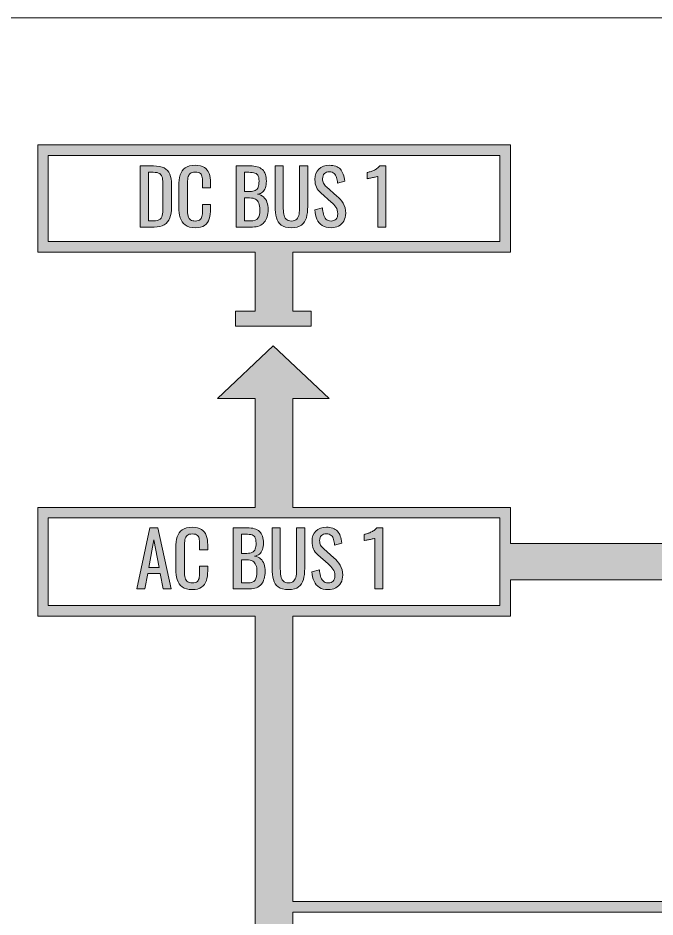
# Model space of a CAD drawing. Header units: inches. Extents: x 290.3 to 322.7, y 391.4 to 401.6.
# Drawn here: x 294.89 to 299.11, y 395.65 to 401.6 of the extents above; entities that cross this region are included whole.
import ezdxf

# ---------------------------------------------------------------- set-up
doc = ezdxf.new("R2010")
doc.units = ezdxf.units.IN
doc.header["$MEASUREMENT"] = 0
for name, color, linetype in [('Elec_Holes v6_0', 7, 'Continuous'), ('LINES', 7, 'Continuous'), ('TEXT', 7, 'Continuous')]:
    doc.layers.add(name, color=color, linetype=linetype)

# ---------------------------------------------------------------- blocks, each defined once
blk = doc.blocks.new('block 63')
at = {"layer": 'Elec_Holes v6_0', "lineweight": 0}
blk.add_lwpolyline([(290.25, 401.6), (322.75, 401.6)], dxfattribs=at)
blk = doc.blocks.new('block 255')
at = {"layer": 'LINES'}
h = blk.add_hatch(color=7, dxfattribs=at)
h.dxf.hatch_style = 2
h.paths.add_polyline_path([(298.15, 400.05), (298.15, 400.76), (295.02, 400.76), (295.02, 400.05), (296.46, 400.05), (296.46, 399.66), (296.33, 399.66), (296.33, 399.56), (296.83, 399.56), (296.83, 399.66), (296.71, 399.66), (296.71, 400.05)])
h.paths.add_polyline_path([(295.09, 400.12), (295.09, 400.69), (298.08, 400.69), (298.08, 400.12)])
h = blk.add_hatch(color=7, dxfattribs=at)
h.dxf.hatch_style = 2
h.paths.add_polyline_path([(314.1815, 397.88), (314.91, 397.88), (314.91, 397.64), (316.35, 397.64), (316.35, 395.75), (307.52, 395.75), (307.52, 395.68), (316.35, 395.68), (316.35, 395.22), (315.44, 395.22), (315.44, 394.83), (315.51, 394.83), (315.51, 395.15), (317.44, 395.15), (317.44, 394.83), (317.51, 394.83), (317.51, 395.22), (316.6, 395.22), (316.6, 397.64), (318.04, 397.64), (318.04, 398.36), (316.6, 398.36), (316.6, 399.09), (316.83, 399.09), (316.48, 399.42), (316.12, 399.09), (316.35, 399.09), (316.35, 398.36), (314.91, 398.36), (314.91, 398.12), (314.1815, 398.12)])
h.paths.add_polyline_path([(312.1815, 398.12), (308.41, 398.12), (308.41, 398.32), (308.22, 398.12), (307.99, 398.12), (307.99, 398.36), (304.86, 398.36), (304.86, 398.12), (304.72, 398.12), (304.53, 398.32), (304.53, 398.12), (298.15, 398.12), (298.15, 398.36), (296.71, 398.36), (296.71, 399.08), (296.95, 399.08), (296.58, 399.43), (296.21, 399.08), (296.46, 399.08), (296.46, 398.36), (295.02, 398.36), (295.02, 397.64), (296.46, 397.64), (296.46, 395.22), (295.55, 395.22), (295.55, 394.83), (295.62, 394.83), (295.62, 395.15), (297.55, 395.15), (297.55, 394.83), (297.62, 394.83), (297.62, 395.22), (296.71, 395.22), (296.71, 395.68), (305.52, 395.68), (305.52, 395.75), (296.71, 395.75), (296.71, 397.64), (298.15, 397.64), (298.15, 397.88), (304.53, 397.88), (304.53, 397.68), (304.72, 397.88), (304.86, 397.88), (304.86, 397.64), (307.99, 397.64), (307.99, 397.88), (308.22, 397.88), (308.41, 397.68), (308.41, 397.88), (312.1815, 397.88)])
h.paths.add_polyline_path([(298.08, 397.71), (295.09, 397.71), (295.09, 398.29), (298.08, 398.29)])
h.paths.add_polyline_path([(307.92, 397.71), (304.93, 397.71), (304.93, 398.29), (307.92, 398.29)])
h.paths.add_polyline_path([(314.98, 397.71), (314.98, 398.29), (317.97, 398.29), (317.97, 397.71)])
at = {"layer": 'LINES', "lineweight": 0}
for points in [[(298.15, 400.05), (298.15, 400.76), (295.02, 400.76), (295.02, 400.05), (296.46, 400.05), (296.46, 399.66), (296.33, 399.66), (296.33, 399.56), (296.83, 399.56), (296.83, 399.66), (296.71, 399.66), (296.71, 400.05), (298.15, 400.05)], [(295.09, 400.12), (295.09, 400.69), (298.08, 400.69), (298.08, 400.12), (295.09, 400.12)], [(304.53, 398.12), (298.15, 398.12), (298.15, 398.36), (296.71, 398.36), (296.71, 399.08), (296.95, 399.08), (296.58, 399.43), (296.21, 399.08), (296.46, 399.08), (296.46, 398.36), (295.02, 398.36), (295.02, 397.64), (296.46, 397.64), (296.46, 395.22)], [(296.71, 395.22), (296.71, 395.68), (305.52, 395.68)], [(305.52, 395.75), (296.71, 395.75), (296.71, 397.64), (298.15, 397.64), (298.15, 397.88), (304.53, 397.88)], [(298.08, 397.71), (295.09, 397.71), (295.09, 398.29), (298.08, 398.29), (298.08, 397.71)]]:
    blk.add_lwpolyline(points, dxfattribs=at)
blk = doc.blocks.new('block 254')
at = {"layer": 'LINES'}
blk.add_blockref('block 255', (0, 0), dxfattribs=at)
blk = doc.blocks.new('block 253')
at = {"layer": 'LINES'}
blk.add_blockref('block 254', (0, 0), dxfattribs=at)
blk = doc.blocks.new('block 252')
at = {"layer": 'LINES'}
blk.add_blockref('block 253', (0, 0), dxfattribs=at)
blk = doc.blocks.new('block 258')
at = {"layer": 'TEXT'}
h = blk.add_hatch(color=7, dxfattribs=at)
h.dxf.hatch_style = 2
edge = h.paths.add_edge_path()
edge.add_spline(control_points=[(295.6982, 400.2158), (295.6982, 400.2158), (295.6982, 400.6206), (295.6982, 400.6206), (295.6982, 400.6206), (295.7861, 400.6206), (295.7861, 400.6206), (295.8159, 400.6206), (295.8398, 400.6162), (295.8574, 400.6069), (295.8745, 400.5977), (295.8872, 400.584), (295.8945, 400.5659), (295.9023, 400.5474), (295.9058, 400.5244), (295.9058, 400.4976), (295.9058, 400.4976), (295.9058, 400.3481), (295.9058, 400.3481), (295.9058, 400.3198), (295.9023, 400.2954), (295.8945, 400.2759), (295.8872, 400.2563), (295.875, 400.2412), (295.8584, 400.231), (295.8413, 400.2207), (295.8188, 400.2158), (295.7905, 400.2158), (295.7905, 400.2158), (295.6982, 400.2158), (295.6982, 400.2158)], knot_values=[0, 0, 0, 0, 1, 1, 1, 2, 2, 2, 3, 3, 3, 4, 4, 4, 5, 5, 5, 6, 6, 6, 7, 7, 7, 8, 8, 8, 9, 9, 9, 10, 10, 10, 10], degree=3, periodic=0)
edge = h.paths.add_edge_path()
edge.add_spline(control_points=[(295.7544, 400.2563), (295.7544, 400.2563), (295.7866, 400.2563), (295.7866, 400.2563), (295.8071, 400.2563), (295.8218, 400.2603), (295.8306, 400.2686), (295.8394, 400.2764), (295.8442, 400.2881), (295.8462, 400.3032), (295.8481, 400.3188), (295.8491, 400.3369), (295.8491, 400.3589), (295.8491, 400.3589), (295.8491, 400.4902), (295.8491, 400.4902), (295.8491, 400.5112), (295.8477, 400.5283), (295.8452, 400.5415), (295.8423, 400.5542), (295.8364, 400.564), (295.8276, 400.5698), (295.8184, 400.5757), (295.8042, 400.5786), (295.7852, 400.5786), (295.7852, 400.5786), (295.7544, 400.5786), (295.7544, 400.5786), (295.7544, 400.5786), (295.7544, 400.2563), (295.7544, 400.2563)], knot_values=[0, 0, 0, 0, 1, 1, 1, 2, 2, 2, 3, 3, 3, 4, 4, 4, 5, 5, 5, 6, 6, 6, 7, 7, 7, 8, 8, 8, 9, 9, 9, 10, 10, 10, 10], degree=3, periodic=0)
h = blk.add_hatch(color=7, dxfattribs=at)
h.dxf.hatch_style = 2
edge = h.paths.add_edge_path()
edge.add_spline(control_points=[(296.063, 400.2114), (296.0347, 400.2114), (296.0122, 400.2173), (295.9966, 400.2295), (295.9805, 400.2412), (295.9697, 400.2573), (295.9634, 400.2778), (295.957, 400.2983), (295.9541, 400.3208), (295.9541, 400.3457), (295.9541, 400.3457), (295.9541, 400.4888), (295.9541, 400.4888), (295.9541, 400.5161), (295.957, 400.54), (295.9634, 400.5605), (295.9697, 400.5806), (295.9805, 400.5962), (295.9966, 400.6074), (296.0122, 400.6187), (296.0347, 400.6245), (296.063, 400.6245), (296.0884, 400.6245), (296.1084, 400.6196), (296.1235, 400.6104), (296.1382, 400.6011), (296.1489, 400.5879), (296.1553, 400.5703), (296.1621, 400.5532), (296.165, 400.5322), (296.165, 400.5078), (296.165, 400.5078), (296.165, 400.4756), (296.165, 400.4756), (296.165, 400.4756), (296.1118, 400.4756), (296.1118, 400.4756), (296.1118, 400.4756), (296.1118, 400.5044), (296.1118, 400.5044), (296.1118, 400.5195), (296.1108, 400.5327), (296.1094, 400.5439), (296.1079, 400.5557), (296.104, 400.5645), (296.0972, 400.5708), (296.0903, 400.5771), (296.0791, 400.5801), (296.0635, 400.5801), (296.0479, 400.5801), (296.0361, 400.5767), (296.0288, 400.5703), (296.0215, 400.5635), (296.0166, 400.5537), (296.0146, 400.541), (296.0122, 400.5288), (296.0112, 400.5142), (296.0112, 400.4976), (296.0112, 400.4976), (296.0112, 400.3369), (296.0112, 400.3369), (296.0112, 400.3164), (296.0127, 400.3003), (296.0161, 400.2886), (296.0195, 400.2769), (296.0249, 400.2686), (296.0327, 400.2632), (296.0405, 400.2583), (296.0508, 400.2559), (296.0635, 400.2559), (296.0791, 400.2559), (296.0898, 400.2593), (296.0967, 400.2661), (296.1035, 400.2729), (296.1074, 400.2822), (296.1094, 400.2944), (296.1108, 400.3062), (296.1118, 400.3203), (296.1118, 400.3364), (296.1118, 400.3364), (296.1118, 400.3662), (296.1118, 400.3662), (296.1118, 400.3662), (296.165, 400.3662), (296.165, 400.3662), (296.165, 400.3662), (296.165, 400.3364), (296.165, 400.3364), (296.165, 400.3115), (296.1621, 400.29), (296.1562, 400.271), (296.1504, 400.2524), (296.1396, 400.2378), (296.125, 400.2271), (296.1104, 400.2168), (296.0898, 400.2114), (296.063, 400.2114)], knot_values=[0, 0, 0, 0, 1, 1, 1, 2, 2, 2, 3, 3, 3, 4, 4, 4, 5, 5, 5, 6, 6, 6, 7, 7, 7, 8, 8, 8, 9, 9, 9, 10, 10, 10, 11, 11, 11, 12, 12, 12, 13, 13, 13, 14, 14, 14, 15, 15, 15, 16, 16, 16, 17, 17, 17, 18, 18, 18, 19, 19, 19, 20, 20, 20, 21, 21, 21, 22, 22, 22, 23, 23, 23, 24, 24, 24, 25, 25, 25, 26, 26, 26, 27, 27, 27, 28, 28, 28, 29, 29, 29, 30, 30, 30, 31, 31, 31, 32, 32, 32, 32], degree=3, periodic=0)
h = blk.add_hatch(color=7, dxfattribs=at)
h.dxf.hatch_style = 2
edge = h.paths.add_edge_path()
edge.add_spline(control_points=[(296.3335, 400.2158), (296.3335, 400.2158), (296.3335, 400.6206), (296.3335, 400.6206), (296.3335, 400.6206), (296.4263, 400.6206), (296.4263, 400.6206), (296.4448, 400.6206), (296.4604, 400.6187), (296.4741, 400.6147), (296.4873, 400.6108), (296.4985, 400.6045), (296.5078, 400.5962), (296.5166, 400.5879), (296.5234, 400.5776), (296.5278, 400.5645), (296.5322, 400.5518), (296.5342, 400.5366), (296.5342, 400.5195), (296.5342, 400.5024), (296.5322, 400.4883), (296.5278, 400.4761), (296.5239, 400.4639), (296.5176, 400.4541), (296.5088, 400.4473), (296.5005, 400.4404), (296.4897, 400.436), (296.4761, 400.4336), (296.4927, 400.4302), (296.5059, 400.4238), (296.5156, 400.415), (296.5259, 400.4062), (296.5332, 400.395), (296.5381, 400.3809), (296.543, 400.3672), (296.5454, 400.3506), (296.5454, 400.3315), (296.5454, 400.314), (296.5435, 400.2983), (296.5391, 400.2837), (296.5352, 400.2695), (296.5288, 400.2573), (296.5205, 400.2476), (296.5122, 400.2373), (296.501, 400.2295), (296.4878, 400.2241), (296.4746, 400.2188), (296.4595, 400.2158), (296.4414, 400.2158), (296.4414, 400.2158), (296.3335, 400.2158), (296.3335, 400.2158)], knot_values=[0, 0, 0, 0, 1, 1, 1, 2, 2, 2, 3, 3, 3, 4, 4, 4, 5, 5, 5, 6, 6, 6, 7, 7, 7, 8, 8, 8, 9, 9, 9, 10, 10, 10, 11, 11, 11, 12, 12, 12, 13, 13, 13, 14, 14, 14, 15, 15, 15, 16, 16, 16, 17, 17, 17, 17], degree=3, periodic=0)
edge = h.paths.add_edge_path()
edge.add_spline(control_points=[(296.3896, 400.4517), (296.3896, 400.4517), (296.4233, 400.4517), (296.4233, 400.4517), (296.4395, 400.4517), (296.4517, 400.4541), (296.4609, 400.4585), (296.4697, 400.4629), (296.4761, 400.4702), (296.48, 400.4805), (296.4834, 400.4902), (296.4854, 400.5034), (296.4854, 400.5195), (296.4854, 400.5381), (296.4824, 400.5513), (296.4766, 400.5601), (296.4712, 400.5684), (296.4624, 400.5732), (296.4502, 400.5757), (296.4385, 400.5776), (296.4224, 400.5786), (296.4033, 400.5786), (296.4033, 400.5786), (296.3896, 400.5786), (296.3896, 400.5786), (296.3896, 400.5786), (296.3896, 400.4517), (296.3896, 400.4517)], knot_values=[0, 0, 0, 0, 1, 1, 1, 2, 2, 2, 3, 3, 3, 4, 4, 4, 5, 5, 5, 6, 6, 6, 7, 7, 7, 8, 8, 8, 9, 9, 9, 9], degree=3, periodic=0)
edge = h.paths.add_edge_path()
edge.add_spline(control_points=[(296.3896, 400.2563), (296.3896, 400.2563), (296.4277, 400.2563), (296.4277, 400.2563), (296.4531, 400.2563), (296.4702, 400.2622), (296.4785, 400.2739), (296.4868, 400.2861), (296.4912, 400.3052), (296.4912, 400.3315), (296.4912, 400.3481), (296.4888, 400.3628), (296.4844, 400.374), (296.48, 400.3857), (296.4727, 400.394), (296.4629, 400.3999), (296.4531, 400.4058), (296.4399, 400.4087), (296.4233, 400.4087), (296.4233, 400.4087), (296.3896, 400.4087), (296.3896, 400.4087), (296.3896, 400.4087), (296.3896, 400.2563), (296.3896, 400.2563)], knot_values=[0, 0, 0, 0, 1, 1, 1, 2, 2, 2, 3, 3, 3, 4, 4, 4, 5, 5, 5, 6, 6, 6, 7, 7, 7, 8, 8, 8, 8], degree=3, periodic=0)
h = blk.add_hatch(color=7, dxfattribs=at)
h.dxf.hatch_style = 2
edge = h.paths.add_edge_path()
edge.add_spline(control_points=[(296.7002, 400.2114), (296.6704, 400.2114), (296.6479, 400.2173), (296.6323, 400.229), (296.6167, 400.2407), (296.606, 400.2568), (296.6006, 400.2778), (296.5947, 400.2993), (296.5918, 400.3242), (296.5918, 400.3525), (296.5918, 400.3525), (296.5918, 400.6206), (296.5918, 400.6206), (296.5918, 400.6206), (296.646, 400.6206), (296.646, 400.6206), (296.646, 400.6206), (296.646, 400.3496), (296.646, 400.3496), (296.646, 400.3325), (296.647, 400.3164), (296.6494, 400.3022), (296.6519, 400.2881), (296.6567, 400.2769), (296.6646, 400.2686), (296.6724, 400.2598), (296.6841, 400.2559), (296.7002, 400.2559), (296.7158, 400.2559), (296.728, 400.2598), (296.7354, 400.2686), (296.7432, 400.2769), (296.748, 400.2881), (296.7505, 400.3022), (296.7529, 400.3164), (296.7539, 400.3325), (296.7539, 400.3496), (296.7539, 400.3496), (296.7539, 400.6206), (296.7539, 400.6206), (296.7539, 400.6206), (296.8076, 400.6206), (296.8076, 400.6206), (296.8076, 400.6206), (296.8076, 400.3525), (296.8076, 400.3525), (296.8076, 400.3242), (296.8047, 400.2993), (296.7988, 400.2778), (296.7935, 400.2568), (296.7827, 400.2407), (296.7671, 400.229), (296.752, 400.2173), (296.7295, 400.2114), (296.7002, 400.2114)], knot_values=[0, 0, 0, 0, 1, 1, 1, 2, 2, 2, 3, 3, 3, 4, 4, 4, 5, 5, 5, 6, 6, 6, 7, 7, 7, 8, 8, 8, 9, 9, 9, 10, 10, 10, 11, 11, 11, 12, 12, 12, 13, 13, 13, 14, 14, 14, 15, 15, 15, 16, 16, 16, 17, 17, 17, 18, 18, 18, 18], degree=3, periodic=0)
h = blk.add_hatch(color=7, dxfattribs=at)
h.dxf.hatch_style = 2
edge = h.paths.add_edge_path()
edge.add_spline(control_points=[(296.9624, 400.2114), (296.939, 400.2114), (296.9199, 400.2163), (296.9043, 400.2266), (296.8887, 400.2363), (296.877, 400.25), (296.8691, 400.2676), (296.8608, 400.2856), (296.8564, 400.3062), (296.855, 400.3291), (296.855, 400.3291), (296.9048, 400.3428), (296.9048, 400.3428), (296.9058, 400.3286), (296.9082, 400.3145), (296.9116, 400.3013), (296.915, 400.2881), (296.9209, 400.2769), (296.9287, 400.2686), (296.937, 400.2603), (296.9482, 400.2559), (296.9624, 400.2559), (296.9771, 400.2559), (296.9883, 400.2598), (296.9956, 400.2681), (297.0034, 400.2764), (297.0068, 400.2881), (297.0068, 400.3032), (297.0068, 400.3218), (297.0029, 400.3364), (296.9946, 400.3477), (296.9863, 400.3589), (296.9756, 400.3701), (296.9629, 400.3813), (296.9629, 400.3813), (296.895, 400.4414), (296.895, 400.4414), (296.8818, 400.4531), (296.8716, 400.4658), (296.8652, 400.4795), (296.8589, 400.4932), (296.856, 400.5103), (296.856, 400.5308), (296.856, 400.5605), (296.8643, 400.5835), (296.8813, 400.5996), (296.8984, 400.6162), (296.9214, 400.6245), (296.9512, 400.6245), (296.9668, 400.6245), (296.981, 400.6221), (296.9932, 400.6182), (297.0054, 400.6138), (297.0156, 400.6074), (297.0239, 400.5986), (297.0317, 400.5903), (297.0386, 400.5791), (297.043, 400.5659), (297.0479, 400.5527), (297.0513, 400.5376), (297.0527, 400.52), (297.0527, 400.52), (297.0049, 400.5068), (297.0049, 400.5068), (297.0039, 400.52), (297.002, 400.5322), (296.999, 400.5435), (296.9961, 400.5547), (296.9907, 400.564), (296.9834, 400.5708), (296.9756, 400.5776), (296.9648, 400.5811), (296.9512, 400.5811), (296.937, 400.5811), (296.9263, 400.5771), (296.918, 400.5693), (296.9102, 400.562), (296.9062, 400.5508), (296.9062, 400.5361), (296.9062, 400.5239), (296.9087, 400.5137), (296.9126, 400.5059), (296.917, 400.498), (296.9238, 400.4897), (296.9331, 400.4814), (296.9331, 400.4814), (297.0015, 400.4214), (297.0015, 400.4214), (297.0166, 400.4082), (297.0303, 400.3921), (297.042, 400.3735), (297.0537, 400.355), (297.0596, 400.333), (297.0596, 400.3076), (297.0596, 400.2876), (297.0552, 400.2705), (297.0469, 400.2559), (297.0386, 400.2417), (297.0273, 400.2305), (297.0127, 400.2227), (296.998, 400.2153), (296.9814, 400.2114), (296.9624, 400.2114)], knot_values=[0, 0, 0, 0, 1, 1, 1, 2, 2, 2, 3, 3, 3, 4, 4, 4, 5, 5, 5, 6, 6, 6, 7, 7, 7, 8, 8, 8, 9, 9, 9, 10, 10, 10, 11, 11, 11, 12, 12, 12, 13, 13, 13, 14, 14, 14, 15, 15, 15, 16, 16, 16, 17, 17, 17, 18, 18, 18, 19, 19, 19, 20, 20, 20, 21, 21, 21, 22, 22, 22, 23, 23, 23, 24, 24, 24, 25, 25, 25, 26, 26, 26, 27, 27, 27, 28, 28, 28, 29, 29, 29, 30, 30, 30, 31, 31, 31, 32, 32, 32, 33, 33, 33, 34, 34, 34, 34], degree=3, periodic=0)
h = blk.add_hatch(color=7, dxfattribs=at)
h.dxf.hatch_style = 2
edge = h.paths.add_edge_path()
edge.add_spline(control_points=[(297.272, 400.2158), (297.272, 400.2158), (297.272, 400.5508), (297.272, 400.5508), (297.2715, 400.5503), (297.2681, 400.5493), (297.2607, 400.5479), (297.2534, 400.5464), (297.2456, 400.5444), (297.2363, 400.543), (297.2275, 400.541), (297.2197, 400.5396), (297.2124, 400.5381), (297.2056, 400.5371), (297.2017, 400.5361), (297.2017, 400.5361), (297.2017, 400.5361), (297.2017, 400.5767), (297.2017, 400.5767), (297.207, 400.5781), (297.2139, 400.5801), (297.2212, 400.5825), (297.229, 400.5845), (297.2363, 400.5874), (297.2441, 400.5908), (297.252, 400.5942), (297.2598, 400.5981), (297.2666, 400.6035), (297.2739, 400.6084), (297.2798, 400.6143), (297.2852, 400.6206), (297.2852, 400.6206), (297.3257, 400.6206), (297.3257, 400.6206), (297.3257, 400.6206), (297.3257, 400.2158), (297.3257, 400.2158), (297.3257, 400.2158), (297.272, 400.2158), (297.272, 400.2158)], knot_values=[0, 0, 0, 0, 1, 1, 1, 2, 2, 2, 3, 3, 3, 4, 4, 4, 5, 5, 5, 6, 6, 6, 7, 7, 7, 8, 8, 8, 9, 9, 9, 10, 10, 10, 11, 11, 11, 12, 12, 12, 13, 13, 13, 13], degree=3, periodic=0)
at = {"layer": 'TEXT', "lineweight": 0}
for points, knots in [([(295.6982, 400.2158), (295.6982, 400.2158), (295.6982, 400.6206), (295.6982, 400.6206), (295.6982, 400.6206), (295.7861, 400.6206), (295.7861, 400.6206), (295.8159, 400.6206), (295.8398, 400.6162), (295.8574, 400.6069), (295.8745, 400.5977), (295.8872, 400.584), (295.8945, 400.5659), (295.9023, 400.5474), (295.9058, 400.5244), (295.9058, 400.4976), (295.9058, 400.4976), (295.9058, 400.3481), (295.9058, 400.3481), (295.9058, 400.3198), (295.9023, 400.2954), (295.8945, 400.2759), (295.8872, 400.2563), (295.875, 400.2412), (295.8584, 400.231), (295.8413, 400.2207), (295.8188, 400.2158), (295.7905, 400.2158), (295.7905, 400.2158), (295.6982, 400.2158), (295.6982, 400.2158)], [0, 0, 0, 0, 1, 1, 1, 2, 2, 2, 3, 3, 3, 4, 4, 4, 5, 5, 5, 6, 6, 6, 7, 7, 7, 8, 8, 8, 9, 9, 9, 10, 10, 10, 10]), ([(295.7544, 400.2563), (295.7544, 400.2563), (295.7866, 400.2563), (295.7866, 400.2563), (295.8071, 400.2563), (295.8218, 400.2603), (295.8306, 400.2686), (295.8394, 400.2764), (295.8442, 400.2881), (295.8462, 400.3032), (295.8481, 400.3188), (295.8491, 400.3369), (295.8491, 400.3589), (295.8491, 400.3589), (295.8491, 400.4902), (295.8491, 400.4902), (295.8491, 400.5112), (295.8477, 400.5283), (295.8452, 400.5415), (295.8423, 400.5542), (295.8364, 400.564), (295.8276, 400.5698), (295.8184, 400.5757), (295.8042, 400.5786), (295.7852, 400.5786), (295.7852, 400.5786), (295.7544, 400.5786), (295.7544, 400.5786), (295.7544, 400.5786), (295.7544, 400.2563), (295.7544, 400.2563)], [0, 0, 0, 0, 1, 1, 1, 2, 2, 2, 3, 3, 3, 4, 4, 4, 5, 5, 5, 6, 6, 6, 7, 7, 7, 8, 8, 8, 9, 9, 9, 10, 10, 10, 10]), ([(296.063, 400.2114), (296.0347, 400.2114), (296.0122, 400.2173), (295.9966, 400.2295), (295.9805, 400.2412), (295.9697, 400.2573), (295.9634, 400.2778), (295.957, 400.2983), (295.9541, 400.3208), (295.9541, 400.3457), (295.9541, 400.3457), (295.9541, 400.4888), (295.9541, 400.4888), (295.9541, 400.5161), (295.957, 400.54), (295.9634, 400.5605), (295.9697, 400.5806), (295.9805, 400.5962), (295.9966, 400.6074), (296.0122, 400.6187), (296.0347, 400.6245), (296.063, 400.6245), (296.0884, 400.6245), (296.1084, 400.6196), (296.1235, 400.6104), (296.1382, 400.6011), (296.1489, 400.5879), (296.1553, 400.5703), (296.1621, 400.5532), (296.165, 400.5322), (296.165, 400.5078), (296.165, 400.5078), (296.165, 400.4756), (296.165, 400.4756), (296.165, 400.4756), (296.1118, 400.4756), (296.1118, 400.4756), (296.1118, 400.4756), (296.1118, 400.5044), (296.1118, 400.5044), (296.1118, 400.5195), (296.1108, 400.5327), (296.1094, 400.5439), (296.1079, 400.5557), (296.104, 400.5645), (296.0972, 400.5708), (296.0903, 400.5771), (296.0791, 400.5801), (296.0635, 400.5801), (296.0479, 400.5801), (296.0361, 400.5767), (296.0288, 400.5703), (296.0215, 400.5635), (296.0166, 400.5537), (296.0146, 400.541), (296.0122, 400.5288), (296.0112, 400.5142), (296.0112, 400.4976), (296.0112, 400.4976), (296.0112, 400.3369), (296.0112, 400.3369), (296.0112, 400.3164), (296.0127, 400.3003), (296.0161, 400.2886), (296.0195, 400.2769), (296.0249, 400.2686), (296.0327, 400.2632), (296.0405, 400.2583), (296.0508, 400.2559), (296.0635, 400.2559), (296.0791, 400.2559), (296.0898, 400.2593), (296.0967, 400.2661), (296.1035, 400.2729), (296.1074, 400.2822), (296.1094, 400.2944), (296.1108, 400.3062), (296.1118, 400.3203), (296.1118, 400.3364), (296.1118, 400.3364), (296.1118, 400.3662), (296.1118, 400.3662), (296.1118, 400.3662), (296.165, 400.3662), (296.165, 400.3662), (296.165, 400.3662), (296.165, 400.3364), (296.165, 400.3364), (296.165, 400.3115), (296.1621, 400.29), (296.1562, 400.271), (296.1504, 400.2524), (296.1396, 400.2378), (296.125, 400.2271), (296.1104, 400.2168), (296.0898, 400.2114), (296.063, 400.2114)], [0, 0, 0, 0, 1, 1, 1, 2, 2, 2, 3, 3, 3, 4, 4, 4, 5, 5, 5, 6, 6, 6, 7, 7, 7, 8, 8, 8, 9, 9, 9, 10, 10, 10, 11, 11, 11, 12, 12, 12, 13, 13, 13, 14, 14, 14, 15, 15, 15, 16, 16, 16, 17, 17, 17, 18, 18, 18, 19, 19, 19, 20, 20, 20, 21, 21, 21, 22, 22, 22, 23, 23, 23, 24, 24, 24, 25, 25, 25, 26, 26, 26, 27, 27, 27, 28, 28, 28, 29, 29, 29, 30, 30, 30, 31, 31, 31, 32, 32, 32, 32]), ([(296.3335, 400.2158), (296.3335, 400.2158), (296.3335, 400.6206), (296.3335, 400.6206), (296.3335, 400.6206), (296.4263, 400.6206), (296.4263, 400.6206), (296.4448, 400.6206), (296.4604, 400.6187), (296.4741, 400.6147), (296.4873, 400.6108), (296.4985, 400.6045), (296.5078, 400.5962), (296.5166, 400.5879), (296.5234, 400.5776), (296.5278, 400.5645), (296.5322, 400.5518), (296.5342, 400.5366), (296.5342, 400.5195), (296.5342, 400.5024), (296.5322, 400.4883), (296.5278, 400.4761), (296.5239, 400.4639), (296.5176, 400.4541), (296.5088, 400.4473), (296.5005, 400.4404), (296.4897, 400.436), (296.4761, 400.4336), (296.4927, 400.4302), (296.5059, 400.4238), (296.5156, 400.415), (296.5259, 400.4062), (296.5332, 400.395), (296.5381, 400.3809), (296.543, 400.3672), (296.5454, 400.3506), (296.5454, 400.3315), (296.5454, 400.314), (296.5435, 400.2983), (296.5391, 400.2837), (296.5352, 400.2695), (296.5288, 400.2573), (296.5205, 400.2476), (296.5122, 400.2373), (296.501, 400.2295), (296.4878, 400.2241), (296.4746, 400.2188), (296.4595, 400.2158), (296.4414, 400.2158), (296.4414, 400.2158), (296.3335, 400.2158), (296.3335, 400.2158)], [0, 0, 0, 0, 1, 1, 1, 2, 2, 2, 3, 3, 3, 4, 4, 4, 5, 5, 5, 6, 6, 6, 7, 7, 7, 8, 8, 8, 9, 9, 9, 10, 10, 10, 11, 11, 11, 12, 12, 12, 13, 13, 13, 14, 14, 14, 15, 15, 15, 16, 16, 16, 17, 17, 17, 17]), ([(296.3896, 400.4517), (296.3896, 400.4517), (296.4233, 400.4517), (296.4233, 400.4517), (296.4395, 400.4517), (296.4517, 400.4541), (296.4609, 400.4585), (296.4697, 400.4629), (296.4761, 400.4702), (296.48, 400.4805), (296.4834, 400.4902), (296.4854, 400.5034), (296.4854, 400.5195), (296.4854, 400.5381), (296.4824, 400.5513), (296.4766, 400.5601), (296.4712, 400.5684), (296.4624, 400.5732), (296.4502, 400.5757), (296.4385, 400.5776), (296.4224, 400.5786), (296.4033, 400.5786), (296.4033, 400.5786), (296.3896, 400.5786), (296.3896, 400.5786), (296.3896, 400.5786), (296.3896, 400.4517), (296.3896, 400.4517)], [0, 0, 0, 0, 1, 1, 1, 2, 2, 2, 3, 3, 3, 4, 4, 4, 5, 5, 5, 6, 6, 6, 7, 7, 7, 8, 8, 8, 9, 9, 9, 9]), ([(296.7002, 400.2114), (296.6704, 400.2114), (296.6479, 400.2173), (296.6323, 400.229), (296.6167, 400.2407), (296.606, 400.2568), (296.6006, 400.2778), (296.5947, 400.2993), (296.5918, 400.3242), (296.5918, 400.3525), (296.5918, 400.3525), (296.5918, 400.6206), (296.5918, 400.6206), (296.5918, 400.6206), (296.646, 400.6206), (296.646, 400.6206), (296.646, 400.6206), (296.646, 400.3496), (296.646, 400.3496), (296.646, 400.3325), (296.647, 400.3164), (296.6494, 400.3022), (296.6519, 400.2881), (296.6567, 400.2769), (296.6646, 400.2686), (296.6724, 400.2598), (296.6841, 400.2559), (296.7002, 400.2559), (296.7158, 400.2559), (296.728, 400.2598), (296.7354, 400.2686), (296.7432, 400.2769), (296.748, 400.2881), (296.7505, 400.3022), (296.7529, 400.3164), (296.7539, 400.3325), (296.7539, 400.3496), (296.7539, 400.3496), (296.7539, 400.6206), (296.7539, 400.6206), (296.7539, 400.6206), (296.8076, 400.6206), (296.8076, 400.6206), (296.8076, 400.6206), (296.8076, 400.3525), (296.8076, 400.3525), (296.8076, 400.3242), (296.8047, 400.2993), (296.7988, 400.2778), (296.7935, 400.2568), (296.7827, 400.2407), (296.7671, 400.229), (296.752, 400.2173), (296.7295, 400.2114), (296.7002, 400.2114)], [0, 0, 0, 0, 1, 1, 1, 2, 2, 2, 3, 3, 3, 4, 4, 4, 5, 5, 5, 6, 6, 6, 7, 7, 7, 8, 8, 8, 9, 9, 9, 10, 10, 10, 11, 11, 11, 12, 12, 12, 13, 13, 13, 14, 14, 14, 15, 15, 15, 16, 16, 16, 17, 17, 17, 18, 18, 18, 18]), ([(296.9624, 400.2114), (296.939, 400.2114), (296.9199, 400.2163), (296.9043, 400.2266), (296.8887, 400.2363), (296.877, 400.25), (296.8691, 400.2676), (296.8608, 400.2856), (296.8564, 400.3062), (296.855, 400.3291), (296.855, 400.3291), (296.9048, 400.3428), (296.9048, 400.3428), (296.9058, 400.3286), (296.9082, 400.3145), (296.9116, 400.3013), (296.915, 400.2881), (296.9209, 400.2769), (296.9287, 400.2686), (296.937, 400.2603), (296.9482, 400.2559), (296.9624, 400.2559), (296.9771, 400.2559), (296.9883, 400.2598), (296.9956, 400.2681), (297.0034, 400.2764), (297.0068, 400.2881), (297.0068, 400.3032), (297.0068, 400.3218), (297.0029, 400.3364), (296.9946, 400.3477), (296.9863, 400.3589), (296.9756, 400.3701), (296.9629, 400.3813), (296.9629, 400.3813), (296.895, 400.4414), (296.895, 400.4414), (296.8818, 400.4531), (296.8716, 400.4658), (296.8652, 400.4795), (296.8589, 400.4932), (296.856, 400.5103), (296.856, 400.5308), (296.856, 400.5605), (296.8643, 400.5835), (296.8813, 400.5996), (296.8984, 400.6162), (296.9214, 400.6245), (296.9512, 400.6245), (296.9668, 400.6245), (296.981, 400.6221), (296.9932, 400.6182), (297.0054, 400.6138), (297.0156, 400.6074), (297.0239, 400.5986), (297.0317, 400.5903), (297.0386, 400.5791), (297.043, 400.5659), (297.0479, 400.5527), (297.0513, 400.5376), (297.0527, 400.52), (297.0527, 400.52), (297.0049, 400.5068), (297.0049, 400.5068), (297.0039, 400.52), (297.002, 400.5322), (296.999, 400.5435), (296.9961, 400.5547), (296.9907, 400.564), (296.9834, 400.5708), (296.9756, 400.5776), (296.9648, 400.5811), (296.9512, 400.5811), (296.937, 400.5811), (296.9263, 400.5771), (296.918, 400.5693), (296.9102, 400.562), (296.9062, 400.5508), (296.9062, 400.5361), (296.9062, 400.5239), (296.9087, 400.5137), (296.9126, 400.5059), (296.917, 400.498), (296.9238, 400.4897), (296.9331, 400.4814), (296.9331, 400.4814), (297.0015, 400.4214), (297.0015, 400.4214), (297.0166, 400.4082), (297.0303, 400.3921), (297.042, 400.3735), (297.0537, 400.355), (297.0596, 400.333), (297.0596, 400.3076), (297.0596, 400.2876), (297.0552, 400.2705), (297.0469, 400.2559), (297.0386, 400.2417), (297.0273, 400.2305), (297.0127, 400.2227), (296.998, 400.2153), (296.9814, 400.2114), (296.9624, 400.2114)], [0, 0, 0, 0, 1, 1, 1, 2, 2, 2, 3, 3, 3, 4, 4, 4, 5, 5, 5, 6, 6, 6, 7, 7, 7, 8, 8, 8, 9, 9, 9, 10, 10, 10, 11, 11, 11, 12, 12, 12, 13, 13, 13, 14, 14, 14, 15, 15, 15, 16, 16, 16, 17, 17, 17, 18, 18, 18, 19, 19, 19, 20, 20, 20, 21, 21, 21, 22, 22, 22, 23, 23, 23, 24, 24, 24, 25, 25, 25, 26, 26, 26, 27, 27, 27, 28, 28, 28, 29, 29, 29, 30, 30, 30, 31, 31, 31, 32, 32, 32, 33, 33, 33, 34, 34, 34, 34]), ([(297.272, 400.2158), (297.272, 400.2158), (297.272, 400.5508), (297.272, 400.5508), (297.2715, 400.5503), (297.2681, 400.5493), (297.2607, 400.5479), (297.2534, 400.5464), (297.2456, 400.5444), (297.2363, 400.543), (297.2275, 400.541), (297.2197, 400.5396), (297.2124, 400.5381), (297.2056, 400.5371), (297.2017, 400.5361), (297.2017, 400.5361), (297.2017, 400.5361), (297.2017, 400.5767), (297.2017, 400.5767), (297.207, 400.5781), (297.2139, 400.5801), (297.2212, 400.5825), (297.229, 400.5845), (297.2363, 400.5874), (297.2441, 400.5908), (297.252, 400.5942), (297.2598, 400.5981), (297.2666, 400.6035), (297.2739, 400.6084), (297.2798, 400.6143), (297.2852, 400.6206), (297.2852, 400.6206), (297.3257, 400.6206), (297.3257, 400.6206), (297.3257, 400.6206), (297.3257, 400.2158), (297.3257, 400.2158), (297.3257, 400.2158), (297.272, 400.2158), (297.272, 400.2158)], [0, 0, 0, 0, 1, 1, 1, 2, 2, 2, 3, 3, 3, 4, 4, 4, 5, 5, 5, 6, 6, 6, 7, 7, 7, 8, 8, 8, 9, 9, 9, 10, 10, 10, 11, 11, 11, 12, 12, 12, 13, 13, 13, 13]), ([(296.3896, 400.2563), (296.3896, 400.2563), (296.4277, 400.2563), (296.4277, 400.2563), (296.4531, 400.2563), (296.4702, 400.2622), (296.4785, 400.2739), (296.4868, 400.2861), (296.4912, 400.3052), (296.4912, 400.3315), (296.4912, 400.3481), (296.4888, 400.3628), (296.4844, 400.374), (296.48, 400.3857), (296.4727, 400.394), (296.4629, 400.3999), (296.4531, 400.4058), (296.4399, 400.4087), (296.4233, 400.4087), (296.4233, 400.4087), (296.3896, 400.4087), (296.3896, 400.4087), (296.3896, 400.4087), (296.3896, 400.2563), (296.3896, 400.2563)], [0, 0, 0, 0, 1, 1, 1, 2, 2, 2, 3, 3, 3, 4, 4, 4, 5, 5, 5, 6, 6, 6, 7, 7, 7, 8, 8, 8, 8])]:
    blk.add_open_spline(points, degree=3, knots=knots, dxfattribs=at)
blk = doc.blocks.new('block 264')
at = {"layer": 'TEXT'}
h = blk.add_hatch(color=7, dxfattribs=at)
h.dxf.hatch_style = 2
h.paths.add_polyline_path([(295.6758, 397.8198), (295.7622, 398.2246), (295.8164, 398.2246), (295.9028, 397.8198), (295.8496, 397.8198), (295.8311, 397.9219), (295.7485, 397.9219), (295.729, 397.8198)])
h.paths.add_polyline_path([(295.7559, 397.9624), (295.8237, 397.9624), (295.7896, 398.145)])
h = blk.add_hatch(color=7, dxfattribs=at)
h.dxf.hatch_style = 2
edge = h.paths.add_edge_path()
edge.add_spline(control_points=[(296.0435, 397.8154), (296.0151, 397.8154), (295.9927, 397.8213), (295.9771, 397.8335), (295.9609, 397.8452), (295.9502, 397.8613), (295.9438, 397.8818), (295.9375, 397.9023), (295.9346, 397.9248), (295.9346, 397.9497), (295.9346, 397.9497), (295.9346, 398.0928), (295.9346, 398.0928), (295.9346, 398.1201), (295.9375, 398.144), (295.9438, 398.1646), (295.9502, 398.1846), (295.9609, 398.2002), (295.9771, 398.2114), (295.9927, 398.2227), (296.0151, 398.2285), (296.0435, 398.2285), (296.0688, 398.2285), (296.0889, 398.2236), (296.104, 398.2144), (296.1187, 398.2051), (296.1294, 398.1919), (296.1357, 398.1743), (296.1426, 398.1572), (296.1455, 398.1362), (296.1455, 398.1118), (296.1455, 398.1118), (296.1455, 398.0796), (296.1455, 398.0796), (296.1455, 398.0796), (296.0923, 398.0796), (296.0923, 398.0796), (296.0923, 398.0796), (296.0923, 398.1084), (296.0923, 398.1084), (296.0923, 398.1235), (296.0913, 398.1367), (296.0898, 398.1479), (296.0884, 398.1597), (296.0845, 398.1685), (296.0776, 398.1748), (296.0708, 398.1812), (296.0596, 398.1841), (296.0439, 398.1841), (296.0283, 398.1841), (296.0166, 398.1807), (296.0093, 398.1743), (296.002, 398.1675), (295.9971, 398.1577), (295.9951, 398.145), (295.9927, 398.1328), (295.9917, 398.1182), (295.9917, 398.1016), (295.9917, 398.1016), (295.9917, 397.9409), (295.9917, 397.9409), (295.9917, 397.9204), (295.9932, 397.9043), (295.9966, 397.8926), (296, 397.8809), (296.0054, 397.8726), (296.0132, 397.8672), (296.021, 397.8623), (296.0312, 397.8599), (296.0439, 397.8599), (296.0596, 397.8599), (296.0703, 397.8633), (296.0771, 397.8701), (296.084, 397.877), (296.0879, 397.8862), (296.0898, 397.8984), (296.0913, 397.9102), (296.0923, 397.9243), (296.0923, 397.9404), (296.0923, 397.9404), (296.0923, 397.9702), (296.0923, 397.9702), (296.0923, 397.9702), (296.1455, 397.9702), (296.1455, 397.9702), (296.1455, 397.9702), (296.1455, 397.9404), (296.1455, 397.9404), (296.1455, 397.9155), (296.1426, 397.894), (296.1367, 397.875), (296.1309, 397.8564), (296.1201, 397.8418), (296.1055, 397.8311), (296.0908, 397.8208), (296.0703, 397.8154), (296.0435, 397.8154)], knot_values=[0, 0, 0, 0, 1, 1, 1, 2, 2, 2, 3, 3, 3, 4, 4, 4, 5, 5, 5, 6, 6, 6, 7, 7, 7, 8, 8, 8, 9, 9, 9, 10, 10, 10, 11, 11, 11, 12, 12, 12, 13, 13, 13, 14, 14, 14, 15, 15, 15, 16, 16, 16, 17, 17, 17, 18, 18, 18, 19, 19, 19, 20, 20, 20, 21, 21, 21, 22, 22, 22, 23, 23, 23, 24, 24, 24, 25, 25, 25, 26, 26, 26, 27, 27, 27, 28, 28, 28, 29, 29, 29, 30, 30, 30, 31, 31, 31, 32, 32, 32, 32], degree=3, periodic=0)
h = blk.add_hatch(color=7, dxfattribs=at)
h.dxf.hatch_style = 2
edge = h.paths.add_edge_path()
edge.add_spline(control_points=[(296.314, 397.8198), (296.314, 397.8198), (296.314, 398.2246), (296.314, 398.2246), (296.314, 398.2246), (296.4067, 398.2246), (296.4067, 398.2246), (296.4253, 398.2246), (296.4409, 398.2227), (296.4546, 398.2188), (296.4678, 398.2148), (296.479, 398.2085), (296.4883, 398.2002), (296.4971, 398.1919), (296.5039, 398.1816), (296.5083, 398.1685), (296.5127, 398.1558), (296.5146, 398.1406), (296.5146, 398.1235), (296.5146, 398.1064), (296.5127, 398.0923), (296.5083, 398.0801), (296.5044, 398.0679), (296.498, 398.0581), (296.4893, 398.0513), (296.481, 398.0444), (296.4702, 398.04), (296.4565, 398.0376), (296.4731, 398.0342), (296.4863, 398.0278), (296.4961, 398.019), (296.5063, 398.0103), (296.5137, 397.999), (296.5186, 397.9849), (296.5234, 397.9712), (296.5259, 397.9546), (296.5259, 397.9355), (296.5259, 397.918), (296.5239, 397.9023), (296.5195, 397.8877), (296.5156, 397.8735), (296.5093, 397.8613), (296.501, 397.8516), (296.4927, 397.8413), (296.4814, 397.8335), (296.4683, 397.8281), (296.4551, 397.8228), (296.4399, 397.8198), (296.4219, 397.8198), (296.4219, 397.8198), (296.314, 397.8198), (296.314, 397.8198)], knot_values=[0, 0, 0, 0, 1, 1, 1, 2, 2, 2, 3, 3, 3, 4, 4, 4, 5, 5, 5, 6, 6, 6, 7, 7, 7, 8, 8, 8, 9, 9, 9, 10, 10, 10, 11, 11, 11, 12, 12, 12, 13, 13, 13, 14, 14, 14, 15, 15, 15, 16, 16, 16, 17, 17, 17, 17], degree=3, periodic=0)
edge = h.paths.add_edge_path()
edge.add_spline(control_points=[(296.3701, 398.0557), (296.3701, 398.0557), (296.4038, 398.0557), (296.4038, 398.0557), (296.4199, 398.0557), (296.4321, 398.0581), (296.4414, 398.0625), (296.4502, 398.0669), (296.4565, 398.0742), (296.4604, 398.0845), (296.4639, 398.0942), (296.4658, 398.1074), (296.4658, 398.1235), (296.4658, 398.1421), (296.4629, 398.1553), (296.457, 398.1641), (296.4517, 398.1724), (296.4429, 398.1772), (296.4307, 398.1797), (296.4189, 398.1816), (296.4028, 398.1826), (296.3838, 398.1826), (296.3838, 398.1826), (296.3701, 398.1826), (296.3701, 398.1826), (296.3701, 398.1826), (296.3701, 398.0557), (296.3701, 398.0557)], knot_values=[0, 0, 0, 0, 1, 1, 1, 2, 2, 2, 3, 3, 3, 4, 4, 4, 5, 5, 5, 6, 6, 6, 7, 7, 7, 8, 8, 8, 9, 9, 9, 9], degree=3, periodic=0)
edge = h.paths.add_edge_path()
edge.add_spline(control_points=[(296.3701, 397.8604), (296.3701, 397.8604), (296.4082, 397.8604), (296.4082, 397.8604), (296.4336, 397.8604), (296.4507, 397.8662), (296.459, 397.8779), (296.4673, 397.8901), (296.4717, 397.9092), (296.4717, 397.9355), (296.4717, 397.9521), (296.4692, 397.9668), (296.4648, 397.978), (296.4604, 397.9897), (296.4531, 397.998), (296.4434, 398.0039), (296.4336, 398.0098), (296.4204, 398.0127), (296.4038, 398.0127), (296.4038, 398.0127), (296.3701, 398.0127), (296.3701, 398.0127), (296.3701, 398.0127), (296.3701, 397.8604), (296.3701, 397.8604)], knot_values=[0, 0, 0, 0, 1, 1, 1, 2, 2, 2, 3, 3, 3, 4, 4, 4, 5, 5, 5, 6, 6, 6, 7, 7, 7, 8, 8, 8, 8], degree=3, periodic=0)
h = blk.add_hatch(color=7, dxfattribs=at)
h.dxf.hatch_style = 2
edge = h.paths.add_edge_path()
edge.add_spline(control_points=[(296.6807, 397.8154), (296.6509, 397.8154), (296.6284, 397.8213), (296.6128, 397.833), (296.5972, 397.8447), (296.5864, 397.8608), (296.5811, 397.8818), (296.5752, 397.9033), (296.5723, 397.9282), (296.5723, 397.9565), (296.5723, 397.9565), (296.5723, 398.2246), (296.5723, 398.2246), (296.5723, 398.2246), (296.6265, 398.2246), (296.6265, 398.2246), (296.6265, 398.2246), (296.6265, 397.9536), (296.6265, 397.9536), (296.6265, 397.9365), (296.6274, 397.9204), (296.6299, 397.9062), (296.6323, 397.8921), (296.6372, 397.8809), (296.645, 397.8726), (296.6528, 397.8638), (296.6646, 397.8599), (296.6807, 397.8599), (296.6963, 397.8599), (296.7085, 397.8638), (296.7158, 397.8726), (296.7236, 397.8809), (296.7285, 397.8921), (296.731, 397.9062), (296.7334, 397.9204), (296.7344, 397.9365), (296.7344, 397.9536), (296.7344, 397.9536), (296.7344, 398.2246), (296.7344, 398.2246), (296.7344, 398.2246), (296.7881, 398.2246), (296.7881, 398.2246), (296.7881, 398.2246), (296.7881, 397.9565), (296.7881, 397.9565), (296.7881, 397.9282), (296.7852, 397.9033), (296.7793, 397.8818), (296.7739, 397.8608), (296.7632, 397.8447), (296.7476, 397.833), (296.7324, 397.8213), (296.71, 397.8154), (296.6807, 397.8154)], knot_values=[0, 0, 0, 0, 1, 1, 1, 2, 2, 2, 3, 3, 3, 4, 4, 4, 5, 5, 5, 6, 6, 6, 7, 7, 7, 8, 8, 8, 9, 9, 9, 10, 10, 10, 11, 11, 11, 12, 12, 12, 13, 13, 13, 14, 14, 14, 15, 15, 15, 16, 16, 16, 17, 17, 17, 18, 18, 18, 18], degree=3, periodic=0)
h = blk.add_hatch(color=7, dxfattribs=at)
h.dxf.hatch_style = 2
edge = h.paths.add_edge_path()
edge.add_spline(control_points=[(296.9429, 397.8154), (296.9194, 397.8154), (296.9004, 397.8203), (296.8848, 397.8306), (296.8691, 397.8403), (296.8574, 397.854), (296.8496, 397.8716), (296.8413, 397.8896), (296.8369, 397.9102), (296.8354, 397.9331), (296.8354, 397.9331), (296.8853, 397.9468), (296.8853, 397.9468), (296.8862, 397.9326), (296.8887, 397.9185), (296.8921, 397.9053), (296.8955, 397.8921), (296.9014, 397.8809), (296.9092, 397.8726), (296.9175, 397.8643), (296.9287, 397.8599), (296.9429, 397.8599), (296.9575, 397.8599), (296.9688, 397.8638), (296.9761, 397.8721), (296.9839, 397.8804), (296.9873, 397.8921), (296.9873, 397.9072), (296.9873, 397.9258), (296.9834, 397.9404), (296.9751, 397.9517), (296.9668, 397.9629), (296.9561, 397.9741), (296.9434, 397.9854), (296.9434, 397.9854), (296.8755, 398.0454), (296.8755, 398.0454), (296.8623, 398.0571), (296.8521, 398.0698), (296.8457, 398.0835), (296.8394, 398.0972), (296.8364, 398.1143), (296.8364, 398.1348), (296.8364, 398.1646), (296.8447, 398.1875), (296.8618, 398.2036), (296.8789, 398.2202), (296.9019, 398.2285), (296.9316, 398.2285), (296.9473, 398.2285), (296.9614, 398.2261), (296.9736, 398.2222), (296.9858, 398.2178), (296.9961, 398.2114), (297.0044, 398.2026), (297.0122, 398.1943), (297.019, 398.1831), (297.0234, 398.1699), (297.0283, 398.1567), (297.0317, 398.1416), (297.0332, 398.124), (297.0332, 398.124), (296.9854, 398.1108), (296.9854, 398.1108), (296.9844, 398.124), (296.9824, 398.1362), (296.9795, 398.1475), (296.9766, 398.1587), (296.9712, 398.168), (296.9639, 398.1748), (296.9561, 398.1816), (296.9453, 398.1851), (296.9316, 398.1851), (296.9175, 398.1851), (296.9067, 398.1812), (296.8984, 398.1733), (296.8906, 398.166), (296.8867, 398.1548), (296.8867, 398.1401), (296.8867, 398.1279), (296.8892, 398.1177), (296.8931, 398.1099), (296.8975, 398.1021), (296.9043, 398.0938), (296.9136, 398.0854), (296.9136, 398.0854), (296.9819, 398.0254), (296.9819, 398.0254), (296.9971, 398.0122), (297.0107, 397.9961), (297.0225, 397.9775), (297.0342, 397.959), (297.04, 397.937), (297.04, 397.9116), (297.04, 397.8916), (297.0356, 397.8745), (297.0273, 397.8599), (297.019, 397.8457), (297.0078, 397.8345), (296.9932, 397.8267), (296.9785, 397.8193), (296.9619, 397.8154), (296.9429, 397.8154)], knot_values=[0, 0, 0, 0, 1, 1, 1, 2, 2, 2, 3, 3, 3, 4, 4, 4, 5, 5, 5, 6, 6, 6, 7, 7, 7, 8, 8, 8, 9, 9, 9, 10, 10, 10, 11, 11, 11, 12, 12, 12, 13, 13, 13, 14, 14, 14, 15, 15, 15, 16, 16, 16, 17, 17, 17, 18, 18, 18, 19, 19, 19, 20, 20, 20, 21, 21, 21, 22, 22, 22, 23, 23, 23, 24, 24, 24, 25, 25, 25, 26, 26, 26, 27, 27, 27, 28, 28, 28, 29, 29, 29, 30, 30, 30, 31, 31, 31, 32, 32, 32, 33, 33, 33, 34, 34, 34, 34], degree=3, periodic=0)
h = blk.add_hatch(color=7, dxfattribs=at)
h.dxf.hatch_style = 2
edge = h.paths.add_edge_path()
edge.add_spline(control_points=[(297.2524, 397.8198), (297.2524, 397.8198), (297.2524, 398.1548), (297.2524, 398.1548), (297.252, 398.1543), (297.2485, 398.1533), (297.2412, 398.1519), (297.2339, 398.1504), (297.2261, 398.1484), (297.2168, 398.147), (297.208, 398.145), (297.2002, 398.1436), (297.1929, 398.1421), (297.186, 398.1411), (297.1821, 398.1401), (297.1821, 398.1401), (297.1821, 398.1401), (297.1821, 398.1807), (297.1821, 398.1807), (297.1875, 398.1821), (297.1943, 398.1841), (297.2017, 398.1865), (297.2095, 398.1885), (297.2168, 398.1914), (297.2246, 398.1948), (297.2324, 398.1982), (297.2402, 398.2021), (297.2471, 398.2075), (297.2544, 398.2124), (297.2603, 398.2183), (297.2656, 398.2246), (297.2656, 398.2246), (297.3062, 398.2246), (297.3062, 398.2246), (297.3062, 398.2246), (297.3062, 397.8198), (297.3062, 397.8198), (297.3062, 397.8198), (297.2524, 397.8198), (297.2524, 397.8198)], knot_values=[0, 0, 0, 0, 1, 1, 1, 2, 2, 2, 3, 3, 3, 4, 4, 4, 5, 5, 5, 6, 6, 6, 7, 7, 7, 8, 8, 8, 9, 9, 9, 10, 10, 10, 11, 11, 11, 12, 12, 12, 13, 13, 13, 13], degree=3, periodic=0)
at = {"layer": 'TEXT', "lineweight": 0}
for points in [[(295.6758, 397.8198), (295.7622, 398.2246), (295.8164, 398.2246), (295.9028, 397.8198), (295.8496, 397.8198), (295.8311, 397.9219), (295.7485, 397.9219), (295.729, 397.8198), (295.6758, 397.8198)], [(295.7559, 397.9624), (295.8237, 397.9624), (295.7896, 398.145), (295.7559, 397.9624)]]:
    blk.add_lwpolyline(points, dxfattribs=at)
for points, knots in [([(296.0435, 397.8154), (296.0151, 397.8154), (295.9927, 397.8213), (295.9771, 397.8335), (295.9609, 397.8452), (295.9502, 397.8613), (295.9438, 397.8818), (295.9375, 397.9023), (295.9346, 397.9248), (295.9346, 397.9497), (295.9346, 397.9497), (295.9346, 398.0928), (295.9346, 398.0928), (295.9346, 398.1201), (295.9375, 398.144), (295.9438, 398.1646), (295.9502, 398.1846), (295.9609, 398.2002), (295.9771, 398.2114), (295.9927, 398.2227), (296.0151, 398.2285), (296.0435, 398.2285), (296.0688, 398.2285), (296.0889, 398.2236), (296.104, 398.2144), (296.1187, 398.2051), (296.1294, 398.1919), (296.1357, 398.1743), (296.1426, 398.1572), (296.1455, 398.1362), (296.1455, 398.1118), (296.1455, 398.1118), (296.1455, 398.0796), (296.1455, 398.0796), (296.1455, 398.0796), (296.0923, 398.0796), (296.0923, 398.0796), (296.0923, 398.0796), (296.0923, 398.1084), (296.0923, 398.1084), (296.0923, 398.1235), (296.0913, 398.1367), (296.0898, 398.1479), (296.0884, 398.1597), (296.0845, 398.1685), (296.0776, 398.1748), (296.0708, 398.1812), (296.0596, 398.1841), (296.0439, 398.1841), (296.0283, 398.1841), (296.0166, 398.1807), (296.0093, 398.1743), (296.002, 398.1675), (295.9971, 398.1577), (295.9951, 398.145), (295.9927, 398.1328), (295.9917, 398.1182), (295.9917, 398.1016), (295.9917, 398.1016), (295.9917, 397.9409), (295.9917, 397.9409), (295.9917, 397.9204), (295.9932, 397.9043), (295.9966, 397.8926), (296, 397.8809), (296.0054, 397.8726), (296.0132, 397.8672), (296.021, 397.8623), (296.0312, 397.8599), (296.0439, 397.8599), (296.0596, 397.8599), (296.0703, 397.8633), (296.0771, 397.8701), (296.084, 397.877), (296.0879, 397.8862), (296.0898, 397.8984), (296.0913, 397.9102), (296.0923, 397.9243), (296.0923, 397.9404), (296.0923, 397.9404), (296.0923, 397.9702), (296.0923, 397.9702), (296.0923, 397.9702), (296.1455, 397.9702), (296.1455, 397.9702), (296.1455, 397.9702), (296.1455, 397.9404), (296.1455, 397.9404), (296.1455, 397.9155), (296.1426, 397.894), (296.1367, 397.875), (296.1309, 397.8564), (296.1201, 397.8418), (296.1055, 397.8311), (296.0908, 397.8208), (296.0703, 397.8154), (296.0435, 397.8154)], [0, 0, 0, 0, 1, 1, 1, 2, 2, 2, 3, 3, 3, 4, 4, 4, 5, 5, 5, 6, 6, 6, 7, 7, 7, 8, 8, 8, 9, 9, 9, 10, 10, 10, 11, 11, 11, 12, 12, 12, 13, 13, 13, 14, 14, 14, 15, 15, 15, 16, 16, 16, 17, 17, 17, 18, 18, 18, 19, 19, 19, 20, 20, 20, 21, 21, 21, 22, 22, 22, 23, 23, 23, 24, 24, 24, 25, 25, 25, 26, 26, 26, 27, 27, 27, 28, 28, 28, 29, 29, 29, 30, 30, 30, 31, 31, 31, 32, 32, 32, 32]), ([(296.314, 397.8198), (296.314, 397.8198), (296.314, 398.2246), (296.314, 398.2246), (296.314, 398.2246), (296.4067, 398.2246), (296.4067, 398.2246), (296.4253, 398.2246), (296.4409, 398.2227), (296.4546, 398.2188), (296.4678, 398.2148), (296.479, 398.2085), (296.4883, 398.2002), (296.4971, 398.1919), (296.5039, 398.1816), (296.5083, 398.1685), (296.5127, 398.1558), (296.5146, 398.1406), (296.5146, 398.1235), (296.5146, 398.1064), (296.5127, 398.0923), (296.5083, 398.0801), (296.5044, 398.0679), (296.498, 398.0581), (296.4893, 398.0513), (296.481, 398.0444), (296.4702, 398.04), (296.4565, 398.0376), (296.4731, 398.0342), (296.4863, 398.0278), (296.4961, 398.019), (296.5063, 398.0103), (296.5137, 397.999), (296.5186, 397.9849), (296.5234, 397.9712), (296.5259, 397.9546), (296.5259, 397.9355), (296.5259, 397.918), (296.5239, 397.9023), (296.5195, 397.8877), (296.5156, 397.8735), (296.5093, 397.8613), (296.501, 397.8516), (296.4927, 397.8413), (296.4814, 397.8335), (296.4683, 397.8281), (296.4551, 397.8228), (296.4399, 397.8198), (296.4219, 397.8198), (296.4219, 397.8198), (296.314, 397.8198), (296.314, 397.8198)], [0, 0, 0, 0, 1, 1, 1, 2, 2, 2, 3, 3, 3, 4, 4, 4, 5, 5, 5, 6, 6, 6, 7, 7, 7, 8, 8, 8, 9, 9, 9, 10, 10, 10, 11, 11, 11, 12, 12, 12, 13, 13, 13, 14, 14, 14, 15, 15, 15, 16, 16, 16, 17, 17, 17, 17]), ([(296.6807, 397.8154), (296.6509, 397.8154), (296.6284, 397.8213), (296.6128, 397.833), (296.5972, 397.8447), (296.5864, 397.8608), (296.5811, 397.8818), (296.5752, 397.9033), (296.5723, 397.9282), (296.5723, 397.9565), (296.5723, 397.9565), (296.5723, 398.2246), (296.5723, 398.2246), (296.5723, 398.2246), (296.6265, 398.2246), (296.6265, 398.2246), (296.6265, 398.2246), (296.6265, 397.9536), (296.6265, 397.9536), (296.6265, 397.9365), (296.6274, 397.9204), (296.6299, 397.9062), (296.6323, 397.8921), (296.6372, 397.8809), (296.645, 397.8726), (296.6528, 397.8638), (296.6646, 397.8599), (296.6807, 397.8599), (296.6963, 397.8599), (296.7085, 397.8638), (296.7158, 397.8726), (296.7236, 397.8809), (296.7285, 397.8921), (296.731, 397.9062), (296.7334, 397.9204), (296.7344, 397.9365), (296.7344, 397.9536), (296.7344, 397.9536), (296.7344, 398.2246), (296.7344, 398.2246), (296.7344, 398.2246), (296.7881, 398.2246), (296.7881, 398.2246), (296.7881, 398.2246), (296.7881, 397.9565), (296.7881, 397.9565), (296.7881, 397.9282), (296.7852, 397.9033), (296.7793, 397.8818), (296.7739, 397.8608), (296.7632, 397.8447), (296.7476, 397.833), (296.7324, 397.8213), (296.71, 397.8154), (296.6807, 397.8154)], [0, 0, 0, 0, 1, 1, 1, 2, 2, 2, 3, 3, 3, 4, 4, 4, 5, 5, 5, 6, 6, 6, 7, 7, 7, 8, 8, 8, 9, 9, 9, 10, 10, 10, 11, 11, 11, 12, 12, 12, 13, 13, 13, 14, 14, 14, 15, 15, 15, 16, 16, 16, 17, 17, 17, 18, 18, 18, 18]), ([(296.9429, 397.8154), (296.9194, 397.8154), (296.9004, 397.8203), (296.8848, 397.8306), (296.8691, 397.8403), (296.8574, 397.854), (296.8496, 397.8716), (296.8413, 397.8896), (296.8369, 397.9102), (296.8354, 397.9331), (296.8354, 397.9331), (296.8853, 397.9468), (296.8853, 397.9468), (296.8862, 397.9326), (296.8887, 397.9185), (296.8921, 397.9053), (296.8955, 397.8921), (296.9014, 397.8809), (296.9092, 397.8726), (296.9175, 397.8643), (296.9287, 397.8599), (296.9429, 397.8599), (296.9575, 397.8599), (296.9688, 397.8638), (296.9761, 397.8721), (296.9839, 397.8804), (296.9873, 397.8921), (296.9873, 397.9072), (296.9873, 397.9258), (296.9834, 397.9404), (296.9751, 397.9517), (296.9668, 397.9629), (296.9561, 397.9741), (296.9434, 397.9854), (296.9434, 397.9854), (296.8755, 398.0454), (296.8755, 398.0454), (296.8623, 398.0571), (296.8521, 398.0698), (296.8457, 398.0835), (296.8394, 398.0972), (296.8364, 398.1143), (296.8364, 398.1348), (296.8364, 398.1646), (296.8447, 398.1875), (296.8618, 398.2036), (296.8789, 398.2202), (296.9019, 398.2285), (296.9316, 398.2285), (296.9473, 398.2285), (296.9614, 398.2261), (296.9736, 398.2222), (296.9858, 398.2178), (296.9961, 398.2114), (297.0044, 398.2026), (297.0122, 398.1943), (297.019, 398.1831), (297.0234, 398.1699), (297.0283, 398.1567), (297.0317, 398.1416), (297.0332, 398.124), (297.0332, 398.124), (296.9854, 398.1108), (296.9854, 398.1108), (296.9844, 398.124), (296.9824, 398.1362), (296.9795, 398.1475), (296.9766, 398.1587), (296.9712, 398.168), (296.9639, 398.1748), (296.9561, 398.1816), (296.9453, 398.1851), (296.9316, 398.1851), (296.9175, 398.1851), (296.9067, 398.1812), (296.8984, 398.1733), (296.8906, 398.166), (296.8867, 398.1548), (296.8867, 398.1401), (296.8867, 398.1279), (296.8892, 398.1177), (296.8931, 398.1099), (296.8975, 398.1021), (296.9043, 398.0938), (296.9136, 398.0854), (296.9136, 398.0854), (296.9819, 398.0254), (296.9819, 398.0254), (296.9971, 398.0122), (297.0107, 397.9961), (297.0225, 397.9775), (297.0342, 397.959), (297.04, 397.937), (297.04, 397.9116), (297.04, 397.8916), (297.0356, 397.8745), (297.0273, 397.8599), (297.019, 397.8457), (297.0078, 397.8345), (296.9932, 397.8267), (296.9785, 397.8193), (296.9619, 397.8154), (296.9429, 397.8154)], [0, 0, 0, 0, 1, 1, 1, 2, 2, 2, 3, 3, 3, 4, 4, 4, 5, 5, 5, 6, 6, 6, 7, 7, 7, 8, 8, 8, 9, 9, 9, 10, 10, 10, 11, 11, 11, 12, 12, 12, 13, 13, 13, 14, 14, 14, 15, 15, 15, 16, 16, 16, 17, 17, 17, 18, 18, 18, 19, 19, 19, 20, 20, 20, 21, 21, 21, 22, 22, 22, 23, 23, 23, 24, 24, 24, 25, 25, 25, 26, 26, 26, 27, 27, 27, 28, 28, 28, 29, 29, 29, 30, 30, 30, 31, 31, 31, 32, 32, 32, 33, 33, 33, 34, 34, 34, 34]), ([(297.2524, 397.8198), (297.2524, 397.8198), (297.2524, 398.1548), (297.2524, 398.1548), (297.252, 398.1543), (297.2485, 398.1533), (297.2412, 398.1519), (297.2339, 398.1504), (297.2261, 398.1484), (297.2168, 398.147), (297.208, 398.145), (297.2002, 398.1436), (297.1929, 398.1421), (297.186, 398.1411), (297.1821, 398.1401), (297.1821, 398.1401), (297.1821, 398.1401), (297.1821, 398.1807), (297.1821, 398.1807), (297.1875, 398.1821), (297.1943, 398.1841), (297.2017, 398.1865), (297.2095, 398.1885), (297.2168, 398.1914), (297.2246, 398.1948), (297.2324, 398.1982), (297.2402, 398.2021), (297.2471, 398.2075), (297.2544, 398.2124), (297.2603, 398.2183), (297.2656, 398.2246), (297.2656, 398.2246), (297.3062, 398.2246), (297.3062, 398.2246), (297.3062, 398.2246), (297.3062, 397.8198), (297.3062, 397.8198), (297.3062, 397.8198), (297.2524, 397.8198), (297.2524, 397.8198)], [0, 0, 0, 0, 1, 1, 1, 2, 2, 2, 3, 3, 3, 4, 4, 4, 5, 5, 5, 6, 6, 6, 7, 7, 7, 8, 8, 8, 9, 9, 9, 10, 10, 10, 11, 11, 11, 12, 12, 12, 13, 13, 13, 13]), ([(296.3701, 398.0557), (296.3701, 398.0557), (296.4038, 398.0557), (296.4038, 398.0557), (296.4199, 398.0557), (296.4321, 398.0581), (296.4414, 398.0625), (296.4502, 398.0669), (296.4565, 398.0742), (296.4604, 398.0845), (296.4639, 398.0942), (296.4658, 398.1074), (296.4658, 398.1235), (296.4658, 398.1421), (296.4629, 398.1553), (296.457, 398.1641), (296.4517, 398.1724), (296.4429, 398.1772), (296.4307, 398.1797), (296.4189, 398.1816), (296.4028, 398.1826), (296.3838, 398.1826), (296.3838, 398.1826), (296.3701, 398.1826), (296.3701, 398.1826), (296.3701, 398.1826), (296.3701, 398.0557), (296.3701, 398.0557)], [0, 0, 0, 0, 1, 1, 1, 2, 2, 2, 3, 3, 3, 4, 4, 4, 5, 5, 5, 6, 6, 6, 7, 7, 7, 8, 8, 8, 9, 9, 9, 9]), ([(296.3701, 397.8604), (296.3701, 397.8604), (296.4082, 397.8604), (296.4082, 397.8604), (296.4336, 397.8604), (296.4507, 397.8662), (296.459, 397.8779), (296.4673, 397.8901), (296.4717, 397.9092), (296.4717, 397.9355), (296.4717, 397.9521), (296.4692, 397.9668), (296.4648, 397.978), (296.4604, 397.9897), (296.4531, 397.998), (296.4434, 398.0039), (296.4336, 398.0098), (296.4204, 398.0127), (296.4038, 398.0127), (296.4038, 398.0127), (296.3701, 398.0127), (296.3701, 398.0127), (296.3701, 398.0127), (296.3701, 397.8604), (296.3701, 397.8604)], [0, 0, 0, 0, 1, 1, 1, 2, 2, 2, 3, 3, 3, 4, 4, 4, 5, 5, 5, 6, 6, 6, 7, 7, 7, 8, 8, 8, 8])]:
    blk.add_open_spline(points, degree=3, knots=knots, dxfattribs=at)

msp = doc.modelspace()

# ---------------------------------------------------------------- block references
at = {"layer": 'Elec_Holes v6_0'}
msp.add_blockref('block 63', (0, 0), dxfattribs=at)
at = {"layer": 'LINES'}
msp.add_blockref('block 252', (0, 0), dxfattribs=at)
at = {"layer": 'TEXT'}
for name in ['block 258', 'block 264']:
    msp.add_blockref(name, (0, 0), dxfattribs=at)

doc.saveas('drawing.dxf')
